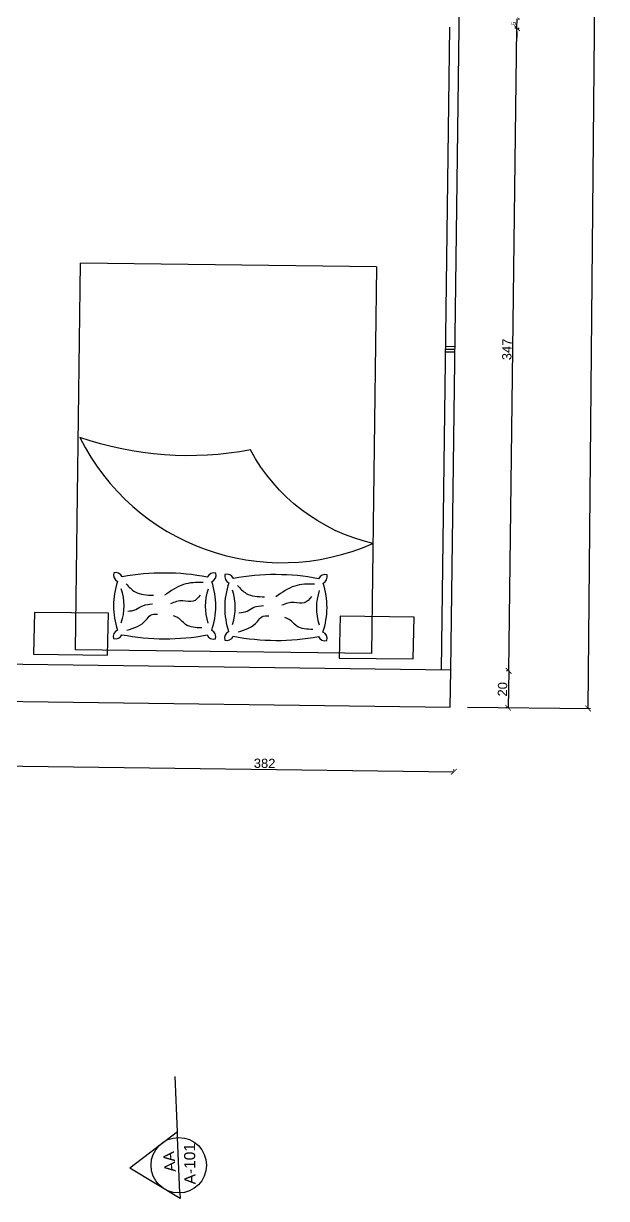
# Model space of a CAD drawing. Header units: millimetres. Extents: x 6031 to 12008, y 2 to 5193.
# Drawn here: x 7060 to 7375, y 779 to 1414 of the extents above; entities that cross this region are included whole.
import ezdxf

# ---------------------------------------------------------------- set-up
doc = ezdxf.new("R2010")
doc.units = ezdxf.units.MM
for name, color, linetype in [('A-FURN', 9, 'Continuous'), ('A-GLAZ-FULL', 4, 'Continuous'), ('A-WALL-FULL-EXTR', 1, 'Continuous'), ('A-WALL-FULL-INTR', 2, 'Continuous'), ('QUOTE', 5, 'Continuous')]:
    doc.layers.add(name, color=color, linetype=linetype)
doc.styles.get("Standard").update_dxf_attribs({"font": 'arial.ttf'})
doc.dimstyles.new('ISO-25', dxfattribs={"dimtxt": 2.5, "dimasz": 2.5, "dimexe": 1.25, "dimexo": 0.625, "dimtad": 1, "dimtxsty": 'Standard', "dimcen": 2.5, "dimadec": 0, "dimazin": 0, "dimtfac": 1, "dimtmove": 0, "dimatfit": 3, "dimfxl": 1, "dimarcsym": 0})

# ---------------------------------------------------------------- blocks, each defined once
blk = doc.blocks.new('_ArchTick')
at = {"color": 0, "linetype": 'ByBlock', "const_width": 0.15}
blk.add_lwpolyline([(-0.5, -0.5), (0.5, 0.5)], dxfattribs=at)
blk = doc.blocks.new('*D53')
at = {"layer": 'Defpoints', "color": 0, "transparency": 16777216}
for p in [(6910.3, 1014.94), (7292.64, 1009.96), (7292.64, 1009.96)]:
    blk.add_point(p, dxfattribs=at)
at = {"layer": 'QUOTE', "color": 0, "lineweight": -2, "transparency": 16777216}
for p, q in [((6910.31, 1015.57), (6910.32, 1016.19)), ((6910.3, 1014.94), (7292.64, 1009.96)), ((7292.65, 1010.58), (7292.66, 1011.21))]:
    blk.add_line(p, q, dxfattribs=at)
at = {"layer": 'QUOTE', "color": 0, "lineweight": -2, "transparency": 16777216, "xscale": 3, "yscale": 3, "zscale": 3}
for p, rotation in [((6910.3, 1014.94), 179.2526408012089), ((7292.64, 1009.96), 359.2526408012089)]:
    blk.add_blockref('_ArchTick', p, dxfattribs=dict(at, rotation=rotation))
at = {"layer": 'QUOTE', "color": 0, "transparency": 16777216, "insert": (7190.3, 1014.47), "char_height": 5, "attachment_point": 5, "rotation": 359.25264}
blk.add_mtext('382', dxfattribs=at)
blk = doc.blocks.new('*D54')
at = {"layer": 'Defpoints', "color": 0, "transparency": 16777216}
for p in [(7307.69, 1932.69), (7373.5, 1932.08), (7299.37, 1044.77)]:
    blk.add_point(p, dxfattribs=at)
at = {"layer": 'QUOTE', "color": 0, "lineweight": -2, "transparency": 16777216}
for p, q in [((7308.31, 1932.69), (7374.75, 1932.06)), ((7365.18, 1044.15), (7373.5, 1932.08)), ((7300, 1044.76), (7366.43, 1044.14))]:
    blk.add_line(p, q, dxfattribs=at)
at = {"layer": 'QUOTE', "color": 0, "lineweight": -2, "transparency": 16777216, "xscale": 3, "yscale": 3, "zscale": 3}
for p, rotation in [((7373.5, 1932.08), 89.46328671885087), ((7365.18, 1044.15), 269.4632867188508)]:
    blk.add_blockref('_ArchTick', p, dxfattribs=dict(at, rotation=rotation))
at = {"layer": 'QUOTE', "color": 0, "transparency": 16777216, "insert": (7366.16, 1488.14), "char_height": 5, "attachment_point": 5, "rotation": 89.46329}
blk.add_mtext('888', dxfattribs=at)
blk = doc.blocks.new('*D55')
at = {"layer": 'Defpoints', "color": 0, "transparency": 16777216}
for p in [(7326.75, 1411.79), (7326.75, 1411.79), (7322.26, 1064.47)]:
    blk.add_point(p, dxfattribs=at)
at = {"layer": 'QUOTE', "color": 0, "lineweight": -2, "transparency": 16777216}
for p, q in [((7322.26, 1064.47), (7326.75, 1411.79)), ((7326.13, 1411.8), (7325.5, 1411.81)), ((7321.64, 1064.48), (7321.01, 1064.49))]:
    blk.add_line(p, q, dxfattribs=at)
at = {"layer": 'QUOTE', "color": 0, "lineweight": -2, "transparency": 16777216, "xscale": 3, "yscale": 3, "zscale": 3}
for p, rotation in [((7326.75, 1411.79), 89.25957970070954), ((7322.26, 1064.47), 269.2595797007095)]:
    blk.add_blockref('_ArchTick', p, dxfattribs=dict(at, rotation=rotation))
at = {"layer": 'QUOTE', "color": 0, "transparency": 16777216, "insert": (7321.33, 1238.17), "char_height": 5, "attachment_point": 5, "rotation": 89.25958}
blk.add_mtext('347', dxfattribs=at)
blk = doc.blocks.new('*D64')
at = {"layer": 'Defpoints', "color": 0, "transparency": 16777216}
for p in [(7322.26, 1064.47), (7322, 1044.47), (7322, 1044.47)]:
    blk.add_point(p, dxfattribs=at)
at = {"layer": 'QUOTE', "color": 0, "lineweight": -2, "transparency": 16777216}
for p, q in [((7321.64, 1064.48), (7321.01, 1064.49)), ((7322.26, 1064.47), (7322, 1044.47)), ((7321.38, 1044.48), (7320.75, 1044.49))]:
    blk.add_line(p, q, dxfattribs=at)
at = {"layer": 'QUOTE', "color": 0, "lineweight": -2, "transparency": 16777216, "xscale": 3, "yscale": 3, "zscale": 3}
for p, rotation in [((7322.26, 1064.47), 89.25264080121782), ((7322, 1044.47), 269.2526408012178)]:
    blk.add_blockref('_ArchTick', p, dxfattribs=dict(at, rotation=rotation))
at = {"layer": 'QUOTE', "color": 0, "transparency": 16777216, "insert": (7318.95, 1054.51), "char_height": 5, "attachment_point": 5, "rotation": 89.25264}
blk.add_mtext('20', dxfattribs=at)
blk = doc.blocks.new('*D69')
at = {"color": 0, "lineweight": -2, "transparency": 16777216}
for p, q in [((7326.75, 1411.79), (7326.82, 1416.79)), ((7326.85, 1419.29), (7326.88, 1421.79)), ((7327.44, 1416.79), (7328.07, 1416.78)), ((7327.38, 1411.79), (7328, 1411.78)), ((7326.72, 1409.29), (7326.69, 1406.79))]:
    blk.add_line(p, q, dxfattribs=at)
at = {"color": 0, "transparency": 16777216}
for points in [[(7326.43, 1419.3), (7327.26, 1419.29), (7326.82, 1416.79)], [(7326.3, 1409.3), (7327.14, 1409.29), (7326.75, 1411.79)]]:
    blk.add_solid(points, dxfattribs=at)
at = {"layer": 'Defpoints', "color": 0, "transparency": 16777216}
for p in [(7326.82, 1416.79), (7326.82, 1416.79), (7326.75, 1411.79)]:
    blk.add_point(p, dxfattribs=at)
at = {"color": 0, "transparency": 16777216, "insert": (7324.89, 1414.32), "char_height": 2.5, "attachment_point": 5, "rotation": 89.26368}
blk.add_mtext('5', dxfattribs=at)

msp = doc.modelspace()

# ---------------------------------------------------------------- linework, layer by layer
at = {"layer": 'A-FURN'}
for p, q in [((7088.087, 1075.806), (7090.787, 1284.788)), ((7250.775, 1282.787), (7090.787, 1284.788)), ((7250.775, 1282.787), (7248.075, 1073.805)), ((7248.068, 1073.805), (7088.081, 1075.806))]:
    msp.add_line(p, q, dxfattribs=at)
at = {"layer": 'A-FURN', "ltscale": 0.1}
for p, q in [((7065.827, 1096.058), (7065.401, 1073.471)), ((7105.824, 1095.558), (7065.827, 1096.058)), ((7105.398, 1072.971), (7105.824, 1095.558)), ((7231.086, 1093.991), (7230.66, 1071.404)), ((7271.083, 1093.491), (7231.086, 1093.991)), ((7270.657, 1070.904), (7271.083, 1093.491)), ((7065.401, 1073.471), (7105.398, 1072.971)), ((7230.66, 1071.404), (7270.657, 1070.904))]:
    msp.add_line(p, q, dxfattribs=at)
at = {"layer": 'A-FURN'}
msp.add_lwpolyline([(7182.634, 1183.824, -0.1296476), (7090.46, 1190.555, 0.4010087), (7248.868, 1133.326, -0.2144255)], format="xyb", close=True, dxfattribs=at)
at = {"layer": 'A-FURN', "ltscale": 0.2}
for centre, radius, start, end in [((7109.697, 1113.565), 3.996, 25.595288, 104.288587), ((7112.577, 1116.425), 3.996, 165.321879, 244.015178), ((7149.676, 1099.525), 41.066, 161.09048, 198.519986), ((7135.899, 991.944), 125.401, 79.228694, 100.381773), ((7162.927, 1113.384), 3.996, 75.321879, 154.015178), ((7122.854, 1099.616), 41.066, 341.09048, 18.519986), ((7160.067, 1116.264), 3.996, 295.595288, 14.288587), ((7172.711, 1115.57), 3.996, 165.321879, 244.015178), ((7209.81, 1098.669), 41.066, 161.09048, 198.519986), ((7169.832, 1112.71), 3.996, 25.595288, 104.288587), ((7196.034, 991.089), 125.401, 79.228694, 100.381773), ((7223.062, 1112.529), 3.996, 75.321879, 154.015178), ((7182.989, 1098.76), 41.066, 341.09048, 18.519986), ((7220.202, 1115.408), 3.996, 295.595288, 14.288587), ((7085.833, 1099.742), 28.506, 340.965076, 18.645391), ((7186.697, 1099.399), 28.506, 160.965076, 198.645391), ((7145.968, 1098.886), 28.506, 340.965076, 18.645391), ((7246.832, 1098.543), 28.506, 160.965076, 198.645391), ((7112.463, 1082.877), 3.996, 115.595288, 194.288587), ((7159.955, 1082.716), 3.996, 345.407502, 64.100801), ((7109.603, 1085.756), 3.996, 255.321879, 334.015178), ((7136.631, 1207.197), 125.401, 259.228694, 280.381773), ((7162.83, 1085.581), 3.996, 205.680911, 284.37421), ((7172.597, 1082.021), 3.996, 115.595288, 194.288587), ((7169.737, 1084.901), 3.996, 255.321879, 334.015178), ((7196.766, 1206.341), 125.401, 259.228694, 280.381773), ((7222.967, 1084.72), 3.996, 205.595288, 284.288587), ((7220.088, 1081.86), 3.996, 345.321879, 64.015178)]:
    msp.add_arc(centre, radius, start, end, dxfattribs=at)
for points in [[(7115.456, 1111.507), (7120.238, 1107.192), (7130.156, 1105.329)], [(7157.097, 1112.255), (7146.463, 1111.158), (7136.269, 1105.284)], [(7217.231, 1111.399), (7206.597, 1110.302), (7196.403, 1104.429)], [(7155.444, 1105.433), (7151.616, 1102.057), (7146.178, 1102.316), (7139.451, 1100.761)], [(7175.59, 1110.652), (7180.372, 1106.337), (7190.291, 1104.473)], [(7116.285, 1096.689), (7120.733, 1097.63), (7124.42, 1099.685), (7129.648, 1100.606)], [(7176.419, 1095.834), (7180.868, 1096.775), (7184.555, 1098.829), (7189.783, 1099.751)], [(7215.578, 1104.578), (7211.751, 1101.201), (7206.313, 1101.461), (7199.586, 1099.906)], [(7115.851, 1086.396), (7126.275, 1091.968), (7128.635, 1094.514), (7132.405, 1095.112)], [(7156.29, 1087.672), (7147.588, 1089.53), (7142.768, 1093.529), (7141.074, 1094.128)], [(7175.986, 1085.541), (7186.41, 1091.113), (7188.77, 1093.659), (7192.539, 1094.256)], [(7216.424, 1086.816), (7207.723, 1088.675), (7202.903, 1092.673), (7201.209, 1093.272)]]:
    msp.add_spline(points, degree=3, dxfattribs=at)
at = {"layer": 'A-GLAZ-FULL', "ltscale": 0.1}
for p, q in [((7285.956, 1064.945), (7290.485, 1412.247)), ((7290.951, 1064.88), (7295.48, 1412.191)), ((7288.218, 1238.369), (7293.213, 1238.306)), ((7288.237, 1239.868), (7293.232, 1239.806)), ((7288.199, 1236.869), (7293.194, 1236.806))]:
    msp.add_line(p, q, dxfattribs=at)
at = {"layer": 'A-WALL-FULL-EXTR', "ltscale": 0.1}
for p, q in [((7290.951, 1064.88), (6911.017, 1069.836)), ((7290.69, 1044.882), (7290.951, 1064.88)), ((6730.77, 1052.185), (7290.69, 1044.882))]:
    msp.add_line(p, q, dxfattribs=at)
at = {"layer": 'A-WALL-FULL-INTR', "ltscale": 0.1}
msp.add_line((7295.481, 1412.191), (7298.279, 1632.447), dxfattribs=at)
at = {"layer": 'QUOTE'}
for p, q in [((7143.149, 815.309), (7141.913, 845.284)), ((7143.149, 815.309), (7117.534, 795.68)), ((7143.272, 812.312), (7143.149, 815.309)), ((7144.508, 782.337), (7143.272, 812.312)), ((7144.632, 779.34), (7117.534, 795.68)), ((7144.508, 782.337), (7144.632, 779.34))]:
    msp.add_line(p, q, dxfattribs=at)
msp.add_circle((7143.89, 797.324), 15, dxfattribs=at)

# ---------------------------------------------------------------- texts
for s, rotation, p in [('A-101', 90.75771, (7152.991, 786.985)), ('AA', 95.18967, (7142.349, 793.881))]:
    msp.add_text(s, height=6, rotation=rotation, dxfattribs=at).set_placement(p)

# ---------------------------------------------------------------- dimensions: what is measured, and where the dimension line sits
dim = msp.add_aligned_dim(p1=(7326.751, 1411.794), p2=(7326.816, 1416.794), distance=0, dimstyle='ISO-25')
dim.commit()
dim.dimension.update_dxf_attribs({"geometry": '*D69', "text_midpoint": (7324.887, 1414.319)})
for p1, p2, distance, picture, middle in [((7299.371, 1044.768), (7307.689, 1932.692), -65.81, '*D54', (7366.159, 1488.143)), ((7322.263, 1064.471), (7326.751, 1411.794), 0, '*D55', (7321.328, 1238.174)), ((7322.263, 1064.471), (7322.002, 1044.473), 0, '*D64', (7318.955, 1054.514))]:
    dim = msp.add_aligned_dim(p1=p1, p2=p2, distance=distance, dimstyle='ISO-25', override={"dimtxt": 5, "dimasz": 3, "dimdec": 0, "dimblk1": 'ArchTick', "dimblk2": 'ArchTick', "dimsah": 1}, dxfattribs=at)
    dim.commit()
    dim.dimension.update_dxf_attribs({"geometry": picture, "text_midpoint": middle})
dim = msp.add_linear_dim(base=(7292.64, 1009.957), p1=(6910.301, 1014.944), p2=(7292.64, 1009.957), angle=359.252641, dimstyle='ISO-25', override={"dimtxt": 5, "dimasz": 3, "dimdec": 0, "dimblk1": 'ArchTick', "dimblk2": 'ArchTick', "dimsah": 1}, dxfattribs=at)
dim.commit()
dim.dimension.update_dxf_attribs({"geometry": '*D53', "text_midpoint": (7190.261, 1011.292), "dimtype": 161})

doc.saveas('drawing.dxf')
